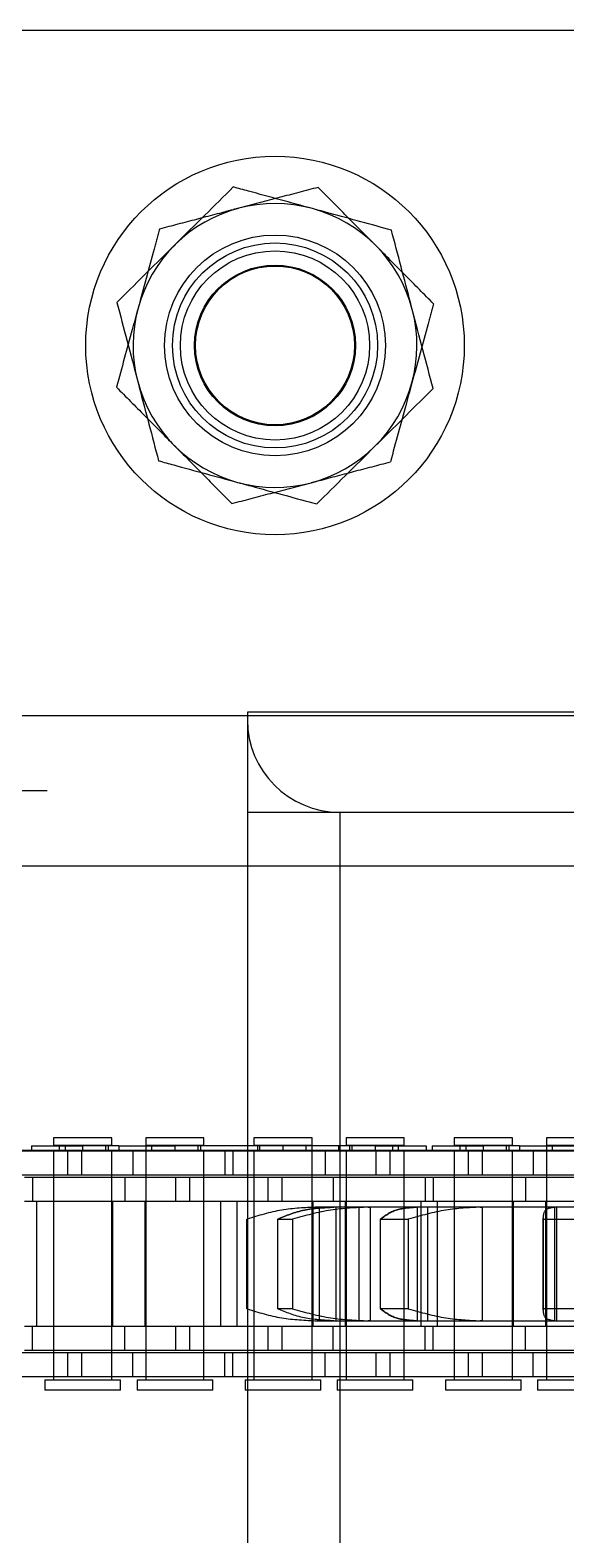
# Model space of a CAD drawing. Header units: metres. Extents: x 0 to 21025, y 0 to 14850.
# Drawn here: x 5706 to 5740, y 9284.2 to 9379.6 of the extents above; entities that cross this region are included whole.
import ezdxf

# ---------------------------------------------------------------- set-up
doc = ezdxf.new("R2010")
doc.units = ezdxf.units.M
doc.header["$LTSCALE"] = 25
doc.linetypes.add('HIDDEN2', pattern=[4.7625, 3.175, -1.5875])
doc.layers.add('SL4', color=4, linetype='Continuous')
doc.layers.add('ST1', color=7, linetype='HIDDEN2')

msp = doc.modelspace()

# ---------------------------------------------------------------- linework, layer by layer
at = {"layer": 'SL4'}
for p, q in [((5701.527, 9379.634), (5801.527, 9379.634)), ((6490.517, 9336.149), (5540.514, 9336.149)), ((5753.674, 9336.384), (5719.777, 9336.384)), ((5719.777, 9336.384), (5719.777, 9336.149)), ((5540.514, 9326.624), (6330.277, 9326.624))]:
    msp.add_line(p, q, dxfattribs=at)
for start, end in [(74.73852, 134.73852), (14.73852, 74.73852), (134.73852, 194.73852), (314.73852, 14.73852), (194.73852, 254.73852), (254.73852, 314.73852)]:
    msp.add_arc((5721.527, 9359.634), 9, start, end, dxfattribs=at)
for points, knots in [([(5718.883, 9369.684), (5718.283, 9369.09), (5717.073, 9367.891), (5715.823, 9366.652), (5715.192, 9366.027)], [0, 0, 0, 0, 0.495458, 1, 1, 1, 1]), ([(5723.896, 9368.316), (5722.532, 9368.688), (5720.835, 9369.151), (5719.203, 9369.597), (5718.883, 9369.684)], [0, 0, 0, 0, 0.803647, 1, 1, 1, 1]), ([(5728.909, 9366.948), (5727.619, 9367.3), (5725.965, 9367.751), (5724.269, 9368.214), (5723.896, 9368.316)], [0, 0, 0, 0, 0.779636, 1, 1, 1, 1]), ([(5730.231, 9361.923), (5730.199, 9362.042), (5729.962, 9362.944), (5729.514, 9364.645), (5729.112, 9366.176), (5728.909, 9366.948)], [0, 0, 0, 0, 0.07009, 0.530784, 1, 1, 1, 1]), ([(5715.192, 9366.027), (5715.104, 9365.94), (5714.442, 9365.283), (5713.193, 9364.045), (5712.068, 9362.931), (5711.501, 9362.369)], [0, 0, 0, 0, 0.07009, 0.530784, 1, 1, 1, 1]), ([(5711.501, 9362.369), (5711.716, 9361.553), (5712.149, 9359.906), (5712.597, 9358.203), (5712.823, 9357.344)], [0, 0, 0, 0, 0.495458, 1, 1, 1, 1]), ([(5731.552, 9356.898), (5731.338, 9357.714), (5730.904, 9359.361), (5730.457, 9361.064), (5730.231, 9361.923)], [0, 0, 0, 0, 0.495458, 1, 1, 1, 1]), ([(5712.823, 9357.344), (5712.854, 9357.225), (5713.091, 9356.323), (5713.539, 9354.622), (5713.942, 9353.091), (5714.145, 9352.319)], [0, 0, 0, 0, 0.07009, 0.5307844, 1, 1, 1, 1]), ([(5727.862, 9353.241), (5727.949, 9353.327), (5728.612, 9353.984), (5729.861, 9355.222), (5730.985, 9356.336), (5731.552, 9356.898)], [0, 0, 0, 0, 0.07009, 0.530784, 1, 1, 1, 1]), ([(5724.171, 9349.583), (5724.77, 9350.177), (5725.98, 9351.376), (5727.23, 9352.615), (5727.862, 9353.241)], [0, 0, 0, 0, 0.495458, 1, 1, 1, 1]), ([(5714.145, 9352.319), (5714.465, 9352.231), (5716.097, 9351.786), (5717.794, 9351.323), (5719.158, 9350.951)], [0, 0, 0, 0, 0.196353, 1, 1, 1, 1]), ([(5719.158, 9350.951), (5719.531, 9350.849), (5721.227, 9350.386), (5722.881, 9349.935), (5724.171, 9349.583)], [0, 0, 0, 0, 0.220364, 1, 1, 1, 1])]:
    msp.add_open_spline(points, degree=3, knots=knots, dxfattribs=at)
at = {"layer": 'ST1'}
for p, q in [((5719.777, 9336.149), (5719.777, 9261.149)), ((6540.514, 9331.386), (5540.514, 9331.386)), ((5719.777, 9330.034), (5725.627, 9330.034)), ((5725.627, 9330.034), (5725.627, 9052.734)), ((5725.627, 9330.034), (5771.077, 9330.034)), ((5540.514, 9326.624), (6330.277, 9326.624)), ((5711.174, 9309.384), (5707.484, 9309.384)), ((5707.484, 9309.384), (5707.484, 9308.91)), ((5711.174, 9308.91), (5711.174, 9309.384)), ((5717.022, 9309.384), (5713.332, 9309.384)), ((5713.332, 9309.384), (5713.332, 9308.91)), ((5717.022, 9308.91), (5717.022, 9309.384)), ((5723.874, 9309.384), (5720.184, 9309.384)), ((5720.184, 9309.384), (5720.184, 9308.91)), ((5723.874, 9308.91), (5723.874, 9309.384)), ((5729.722, 9309.384), (5726.032, 9309.384)), ((5726.032, 9309.384), (5726.032, 9308.91)), ((5729.722, 9308.91), (5729.722, 9309.384)), ((5736.573, 9309.384), (5732.883, 9309.384)), ((5732.883, 9309.384), (5732.883, 9308.91)), ((5736.573, 9308.91), (5736.573, 9309.384)), ((5742.422, 9309.384), (5738.732, 9309.384)), ((5738.732, 9309.384), (5738.732, 9308.91)), ((5708.397, 9308.541), (5699.302, 9308.541)), ((5701.527, 9308.602), (5942.255, 9308.602)), ((5706.098, 9308.873), (5706.098, 9308.541)), ((5706.098, 9308.873), (5709.329, 9308.873)), ((5707.484, 9308.91), (5711.174, 9308.91)), ((5707.484, 9308.541), (5707.484, 9307.021)), ((5707.484, 9308.541), (5707.484, 9294.042)), ((5707.853, 9308.91), (5707.853, 9308.541)), ((5708.222, 9308.873), (5708.222, 9308.541)), ((5709.257, 9308.541), (5708.397, 9308.541)), ((5708.397, 9307.021), (5708.397, 9308.541)), ((5718.352, 9308.541), (5709.257, 9308.541)), ((5709.257, 9308.541), (5709.257, 9307.021)), ((5709.329, 9308.873), (5709.329, 9308.541)), ((5711.625, 9308.873), (5709.329, 9308.873)), ((5710.805, 9308.541), (5710.805, 9308.91)), ((5710.948, 9308.873), (5710.948, 9308.541)), ((5711.174, 9307.021), (5711.174, 9308.541)), ((5711.174, 9294.042), (5711.174, 9308.541)), ((5711.625, 9308.873), (5715.177, 9308.873)), ((5711.625, 9308.873), (5711.625, 9308.541)), ((5712.504, 9308.541), (5712.504, 9307.021)), ((5713.332, 9308.91), (5717.022, 9308.91)), ((5713.332, 9308.873), (5713.332, 9307.021)), ((5713.332, 9308.541), (5713.332, 9294.042)), ((5713.701, 9308.91), (5713.701, 9308.541)), ((5715.177, 9308.873), (5715.177, 9308.541)), ((5727.877, 9308.873), (5715.177, 9308.873)), ((5716.653, 9308.541), (5716.653, 9308.91)), ((5716.796, 9308.873), (5716.796, 9308.541)), ((5717.022, 9307.021), (5717.022, 9308.541)), ((5717.022, 9294.042), (5717.022, 9308.541)), ((5718.352, 9308.541), (5718.352, 9307.021)), ((5724.702, 9308.541), (5718.352, 9308.541)), ((5718.854, 9308.541), (5718.854, 9307.021)), ((5720.184, 9308.91), (5723.874, 9308.91)), ((5720.184, 9308.541), (5720.184, 9307.021)), ((5720.184, 9308.541), (5720.184, 9294.042)), ((5720.409, 9308.873), (5720.409, 9308.541)), ((5720.553, 9308.91), (5720.553, 9308.541)), ((5722.029, 9308.873), (5722.029, 9308.541)), ((5723.505, 9308.541), (5723.505, 9308.91)), ((5723.874, 9307.021), (5723.874, 9308.873)), ((5723.874, 9294.042), (5723.874, 9308.541)), ((5724.702, 9308.541), (5724.702, 9307.021)), ((5733.797, 9308.541), (5724.702, 9308.541)), ((5725.581, 9308.541), (5725.581, 9308.873)), ((5726.032, 9308.91), (5729.722, 9308.91)), ((5726.032, 9308.541), (5726.032, 9307.021)), ((5726.032, 9308.541), (5726.032, 9294.042)), ((5726.258, 9308.873), (5726.258, 9308.541)), ((5726.401, 9308.91), (5726.401, 9308.541)), ((5727.877, 9308.873), (5727.877, 9308.541)), ((5727.877, 9308.873), (5731.107, 9308.873)), ((5727.949, 9307.021), (5727.949, 9308.541)), ((5728.808, 9308.541), (5728.808, 9307.021)), ((5728.984, 9308.873), (5728.984, 9308.541)), ((5729.353, 9308.541), (5729.353, 9308.91)), ((5729.722, 9307.021), (5729.722, 9308.541)), ((5729.722, 9294.042), (5729.722, 9308.541)), ((5731.107, 9308.873), (5731.107, 9308.541)), ((5731.498, 9308.873), (5731.498, 9308.541)), ((5731.498, 9308.873), (5734.728, 9308.873)), ((5732.883, 9308.91), (5736.573, 9308.91)), ((5732.883, 9308.541), (5732.883, 9307.021)), ((5732.883, 9308.541), (5732.883, 9294.042)), ((5733.252, 9308.91), (5733.252, 9308.541)), ((5733.621, 9308.873), (5733.621, 9308.541)), ((5734.657, 9308.541), (5733.797, 9308.541)), ((5733.797, 9307.021), (5733.797, 9308.541)), ((5743.752, 9308.541), (5734.657, 9308.541)), ((5734.657, 9308.541), (5734.657, 9307.021)), ((5734.728, 9308.873), (5734.728, 9308.541)), ((5737.025, 9308.873), (5734.728, 9308.873)), ((5736.204, 9308.541), (5736.204, 9308.91)), ((5736.348, 9308.873), (5736.348, 9308.541)), ((5736.573, 9307.021), (5736.573, 9308.541)), ((5736.573, 9294.042), (5736.573, 9308.541)), ((5737.025, 9308.873), (5740.577, 9308.873)), ((5737.025, 9308.873), (5737.025, 9308.541)), ((5737.903, 9308.541), (5737.903, 9307.021)), ((5738.732, 9308.91), (5742.422, 9308.91)), ((5738.732, 9308.873), (5738.732, 9307.021)), ((5738.732, 9308.541), (5738.732, 9294.042)), ((5739.101, 9308.91), (5739.101, 9308.541)), ((5708.397, 9307.021), (5699.302, 9307.021)), ((5712.002, 9306.869), (5705.652, 9306.869)), ((5706.154, 9306.869), (5706.154, 9305.349)), ((5707.484, 9306.869), (5707.484, 9305.349)), ((5709.257, 9307.021), (5708.397, 9307.021)), ((5718.352, 9307.021), (5709.257, 9307.021)), ((5711.174, 9305.349), (5711.174, 9306.869)), ((5712.002, 9306.869), (5712.002, 9305.349)), ((5721.097, 9306.869), (5712.002, 9306.869)), ((5713.332, 9306.869), (5713.332, 9305.349)), ((5715.249, 9305.349), (5715.249, 9306.869)), ((5716.109, 9306.869), (5716.109, 9305.349)), ((5717.022, 9305.349), (5717.022, 9306.869)), ((5724.702, 9307.021), (5718.352, 9307.021)), ((5720.184, 9306.869), (5720.184, 9305.349)), ((5721.957, 9306.869), (5721.097, 9306.869)), ((5721.097, 9305.349), (5721.097, 9306.869)), ((5731.052, 9306.869), (5721.957, 9306.869)), ((5721.957, 9306.869), (5721.957, 9305.349)), ((5723.874, 9305.349), (5723.874, 9306.869)), ((5733.797, 9307.021), (5724.702, 9307.021)), ((5725.204, 9306.869), (5725.204, 9305.349)), ((5726.032, 9306.869), (5726.032, 9305.349)), ((5729.722, 9305.349), (5729.722, 9306.869)), ((5731.052, 9306.869), (5731.052, 9305.349)), ((5737.402, 9306.869), (5731.052, 9306.869)), ((5731.554, 9306.869), (5731.554, 9305.349)), ((5732.883, 9306.869), (5732.883, 9305.349)), ((5734.657, 9307.021), (5733.797, 9307.021)), ((5743.752, 9307.021), (5734.657, 9307.021)), ((5736.573, 9305.349), (5736.573, 9306.869)), ((5737.402, 9306.869), (5737.402, 9305.349)), ((5746.497, 9306.869), (5737.402, 9306.869)), ((5738.732, 9306.869), (5738.732, 9305.349)), ((5712.002, 9305.349), (5705.652, 9305.349)), ((5706.437, 9297.419), (5706.437, 9305.349)), ((5707.484, 9305.349), (5707.484, 9297.419)), ((5711.174, 9297.419), (5711.174, 9305.349)), ((5711.217, 9305.349), (5711.217, 9297.419)), ((5721.097, 9305.349), (5712.002, 9305.349)), ((5713.289, 9297.419), (5713.289, 9305.349)), ((5713.332, 9305.349), (5713.332, 9297.419)), ((5717.022, 9297.419), (5717.022, 9305.349)), ((5718.069, 9305.349), (5718.069, 9297.419)), ((5719.137, 9297.419), (5719.137, 9305.349)), ((5720.184, 9305.349), (5720.184, 9297.419)), ((5721.957, 9305.349), (5721.097, 9305.349)), ((5731.052, 9305.349), (5721.957, 9305.349)), ((5723.587, 9304.98), (5724.067, 9304.989)), ((5723.874, 9297.419), (5723.874, 9305.349)), ((5723.917, 9305.349), (5723.917, 9297.419)), ((5724.208, 9304.989), (5724.067, 9304.989)), ((5724.334, 9304.989), (5724.208, 9304.989)), ((5724.208, 9304.989), (5724.334, 9304.989)), ((5724.334, 9304.989), (5724.334, 9297.779)), ((5725.264, 9304.989), (5724.334, 9304.989)), ((5727.429, 9304.989), (5725.264, 9304.989)), ((5725.373, 9304.989), (5725.373, 9297.779)), ((5725.989, 9297.419), (5725.989, 9305.349)), ((5726.032, 9305.349), (5726.032, 9297.419)), ((5726.871, 9297.779), (5726.871, 9304.989)), ((5727.557, 9304.989), (5727.429, 9304.989)), ((5727.429, 9304.989), (5727.557, 9304.989)), ((5727.557, 9304.989), (5727.557, 9297.779)), ((5730.471, 9304.989), (5727.557, 9304.989)), ((5729.722, 9297.419), (5729.722, 9305.349)), ((5734.54, 9304.989), (5730.471, 9304.989)), ((5730.549, 9304.989), (5730.549, 9297.779)), ((5730.769, 9305.349), (5730.769, 9297.419)), ((5737.402, 9305.349), (5731.052, 9305.349)), ((5731.218, 9297.779), (5731.218, 9304.989)), ((5731.837, 9297.419), (5731.837, 9305.349)), ((5732.883, 9305.349), (5732.883, 9297.419)), ((5734.655, 9304.989), (5734.54, 9304.989)), ((5734.54, 9304.989), (5734.655, 9304.989)), ((5734.655, 9304.989), (5734.655, 9297.779)), ((5739.2, 9304.989), (5734.655, 9304.989)), ((5736.573, 9297.419), (5736.573, 9305.349)), ((5736.617, 9305.349), (5736.617, 9297.419)), ((5746.497, 9305.349), (5737.402, 9305.349)), ((5738.689, 9297.419), (5738.689, 9305.349)), ((5738.732, 9305.349), (5738.732, 9297.419)), ((5744.682, 9304.989), (5739.2, 9304.989)), ((5739.238, 9304.989), (5739.238, 9297.779)), ((5739.388, 9297.779), (5739.388, 9304.989)), ((5719.734, 9304.227), (5719.758, 9304.227)), ((5719.734, 9298.541), (5719.734, 9304.227)), ((5719.758, 9304.227), (5719.758, 9298.541)), ((5721.696, 9304.227), (5722.634, 9304.227)), ((5721.696, 9298.541), (5721.696, 9304.227)), ((5722.634, 9304.227), (5722.634, 9298.541)), ((5728.215, 9304.227), (5729.978, 9304.227)), ((5728.215, 9298.541), (5728.215, 9304.227)), ((5729.978, 9304.227), (5729.978, 9298.541)), ((5738.526, 9304.284), (5738.526, 9298.483)), ((5738.528, 9304.227), (5740.904, 9304.227)), ((5738.528, 9298.541), (5738.528, 9304.227)), ((5941.291, 9300.665), (5701.527, 9300.665)), ((5719.758, 9298.541), (5719.734, 9298.541)), ((5722.634, 9298.541), (5721.696, 9298.541)), ((5729.978, 9298.541), (5728.215, 9298.541)), ((5740.904, 9298.541), (5738.528, 9298.541)), ((5712.002, 9297.419), (5705.652, 9297.419)), ((5706.154, 9295.899), (5706.154, 9297.419)), ((5707.484, 9297.419), (5707.484, 9295.899)), ((5711.174, 9295.899), (5711.174, 9297.419)), ((5712.002, 9295.899), (5712.002, 9297.419)), ((5721.097, 9297.419), (5712.002, 9297.419)), ((5713.332, 9297.419), (5713.332, 9295.899)), ((5715.249, 9295.899), (5715.249, 9297.419)), ((5716.109, 9297.419), (5716.109, 9295.899)), ((5717.022, 9295.899), (5717.022, 9297.419)), ((5720.184, 9297.419), (5720.184, 9295.899)), ((5721.957, 9297.419), (5721.097, 9297.419)), ((5721.097, 9295.899), (5721.097, 9297.419)), ((5731.052, 9297.419), (5721.957, 9297.419)), ((5721.957, 9297.419), (5721.957, 9295.899)), ((5723.874, 9295.899), (5723.874, 9297.419)), ((5724.067, 9297.779), (5724.208, 9297.779)), ((5724.208, 9297.779), (5724.334, 9297.779)), ((5724.334, 9297.779), (5724.208, 9297.779)), ((5724.334, 9297.779), (5725.264, 9297.779)), ((5725.204, 9295.899), (5725.204, 9297.419)), ((5725.264, 9297.779), (5727.429, 9297.779)), ((5726.032, 9297.419), (5726.032, 9295.899)), ((5727.429, 9297.779), (5727.557, 9297.779)), ((5727.557, 9297.779), (5727.429, 9297.779)), ((5727.557, 9297.779), (5730.471, 9297.779)), ((5729.722, 9295.899), (5729.722, 9297.419)), ((5730.471, 9297.779), (5734.54, 9297.779)), ((5731.052, 9295.899), (5731.052, 9297.419)), ((5737.402, 9297.419), (5731.052, 9297.419)), ((5731.554, 9295.899), (5731.554, 9297.419)), ((5732.883, 9297.419), (5732.883, 9295.899)), ((5734.54, 9297.779), (5734.655, 9297.779)), ((5734.655, 9297.779), (5734.54, 9297.779)), ((5734.655, 9297.779), (5739.2, 9297.779)), ((5736.573, 9295.899), (5736.573, 9297.419)), ((5737.402, 9295.899), (5737.402, 9297.419)), ((5746.497, 9297.419), (5737.402, 9297.419)), ((5738.732, 9297.419), (5738.732, 9295.899)), ((5739.2, 9297.779), (5744.682, 9297.779)), ((5708.397, 9295.747), (5699.302, 9295.747)), ((5712.002, 9295.899), (5705.652, 9295.899)), ((5707.484, 9295.747), (5707.484, 9294.227)), ((5709.257, 9295.747), (5708.397, 9295.747)), ((5708.397, 9294.227), (5708.397, 9295.747)), ((5718.352, 9295.747), (5709.257, 9295.747)), ((5709.257, 9295.747), (5709.257, 9294.227)), ((5711.174, 9294.227), (5711.174, 9295.747)), ((5721.097, 9295.899), (5712.002, 9295.899)), ((5712.504, 9294.227), (5712.504, 9295.747)), ((5713.332, 9295.747), (5713.332, 9294.227)), ((5717.022, 9294.227), (5717.022, 9295.747)), ((5718.352, 9294.227), (5718.352, 9295.747)), ((5724.702, 9295.747), (5718.352, 9295.747)), ((5718.854, 9294.227), (5718.854, 9295.747)), ((5720.184, 9295.747), (5720.184, 9294.227)), ((5721.957, 9295.899), (5721.097, 9295.899)), ((5731.052, 9295.899), (5721.957, 9295.899)), ((5723.874, 9294.227), (5723.874, 9295.747)), ((5724.702, 9294.227), (5724.702, 9295.747)), ((5733.797, 9295.747), (5724.702, 9295.747)), ((5726.032, 9295.747), (5726.032, 9294.227)), ((5727.949, 9294.227), (5727.949, 9295.747)), ((5728.808, 9295.747), (5728.808, 9294.227)), ((5729.722, 9294.227), (5729.722, 9295.747)), ((5737.402, 9295.899), (5731.052, 9295.899)), ((5732.883, 9295.747), (5732.883, 9294.227)), ((5734.657, 9295.747), (5733.797, 9295.747)), ((5733.797, 9294.227), (5733.797, 9295.747)), ((5743.752, 9295.747), (5734.657, 9295.747)), ((5734.657, 9295.747), (5734.657, 9294.227)), ((5736.573, 9294.227), (5736.573, 9295.747)), ((5746.497, 9295.899), (5737.402, 9295.899)), ((5737.903, 9294.227), (5737.903, 9295.747)), ((5738.732, 9295.747), (5738.732, 9294.227)), ((5708.397, 9294.227), (5699.302, 9294.227)), ((5706.93, 9294.042), (5711.727, 9294.042)), ((5706.93, 9294.042), (5706.93, 9293.384)), ((5709.257, 9294.227), (5708.397, 9294.227)), ((5718.352, 9294.227), (5709.257, 9294.227)), ((5711.727, 9293.384), (5711.727, 9294.042)), ((5712.778, 9294.042), (5717.575, 9294.042)), ((5712.778, 9294.042), (5712.778, 9293.384)), ((5717.575, 9293.384), (5717.575, 9294.042)), ((5724.702, 9294.227), (5718.352, 9294.227)), ((5719.63, 9294.042), (5724.427, 9294.042)), ((5719.63, 9294.042), (5719.63, 9293.384)), ((5724.427, 9293.384), (5724.427, 9294.042)), ((5733.797, 9294.227), (5724.702, 9294.227)), ((5725.478, 9294.042), (5730.275, 9294.042)), ((5725.478, 9294.042), (5725.478, 9293.384)), ((5730.275, 9293.384), (5730.275, 9294.042)), ((5732.33, 9294.042), (5737.127, 9294.042)), ((5732.33, 9294.042), (5732.33, 9293.384)), ((5734.657, 9294.227), (5733.797, 9294.227)), ((5743.752, 9294.227), (5734.657, 9294.227)), ((5737.127, 9293.384), (5737.127, 9294.042)), ((5738.178, 9294.042), (5742.975, 9294.042)), ((5738.178, 9294.042), (5738.178, 9293.384)), ((5711.727, 9293.384), (5706.93, 9293.384)), ((5717.575, 9293.384), (5712.778, 9293.384)), ((5724.427, 9293.384), (5719.63, 9293.384)), ((5730.275, 9293.384), (5725.478, 9293.384)), ((5737.127, 9293.384), (5732.33, 9293.384)), ((5742.975, 9293.384), (5738.178, 9293.384))]:
    msp.add_line(p, q, dxfattribs=at)
for radius in [12, 7, 6.5, 6, 5.1, 5.036]:
    msp.add_circle((5721.527, 9359.634), radius, dxfattribs=at)
msp.add_arc((5725.627, 9335.884), 5.85, 180, 270, dxfattribs=at)
for points, knots in [([(5724.262, 9369.659), (5723.446, 9369.445), (5721.799, 9369.011), (5720.096, 9368.563), (5719.237, 9368.337)], [0, 0, 0, 0, 0.495458, 1, 1, 1, 1]), ([(5727.92, 9365.968), (5727.833, 9366.056), (5727.176, 9366.718), (5725.939, 9367.968), (5724.824, 9369.092), (5724.262, 9369.659)], [0, 0, 0, 0, 0.07009, 0.530784, 1, 1, 1, 1]), ([(5719.237, 9368.337), (5719.118, 9368.306), (5718.216, 9368.069), (5716.515, 9367.621), (5714.984, 9367.219), (5714.212, 9367.016)], [0, 0, 0, 0, 0.07009, 0.530784, 1, 1, 1, 1]), ([(5714.212, 9367.016), (5714.097, 9366.595), (5713.651, 9364.961), (5713.188, 9363.263), (5712.844, 9362.003)], [0, 0, 0, 0, 0.257551, 1, 1, 1, 1]), ([(5731.577, 9362.277), (5730.983, 9362.877), (5729.784, 9364.087), (5728.545, 9365.337), (5727.92, 9365.968)], [0, 0, 0, 0, 0.495458, 1, 1, 1, 1]), ([(5712.844, 9362.003), (5712.72, 9361.547), (5712.257, 9359.85), (5711.806, 9358.198), (5711.476, 9356.99)], [0, 0, 0, 0, 0.268634, 1, 1, 1, 1]), ([(5731.577, 9362.277), (5731.462, 9361.857), (5731.016, 9360.223), (5730.553, 9358.525), (5730.209, 9357.265)], [0, 0, 0, 0, 0.257551, 1, 1, 1, 1]), ([(5711.476, 9356.99), (5712.07, 9356.39), (5713.269, 9355.18), (5714.508, 9353.93), (5715.134, 9353.299)], [0, 0, 0, 0, 0.495458, 1, 1, 1, 1]), ([(5730.209, 9357.265), (5730.085, 9356.809), (5729.622, 9355.112), (5729.171, 9353.46), (5728.842, 9352.252)], [0, 0, 0, 0, 0.268634, 1, 1, 1, 1]), ([(5715.134, 9353.299), (5715.22, 9353.211), (5715.877, 9352.549), (5717.115, 9351.3), (5718.229, 9350.175), (5718.791, 9349.608)], [0, 0, 0, 0, 0.07009, 0.530784, 1, 1, 1, 1]), ([(5723.816, 9350.93), (5723.935, 9350.961), (5724.837, 9351.198), (5726.538, 9351.646), (5728.069, 9352.048), (5728.842, 9352.252)], [0, 0, 0, 0, 0.07009, 0.530784, 1, 1, 1, 1]), ([(5718.791, 9349.608), (5719.607, 9349.822), (5721.254, 9350.256), (5722.957, 9350.704), (5723.816, 9350.93)], [0, 0, 0, 0, 0.495458, 1, 1, 1, 1]), ([(5724.208, 9304.989), (5723.442, 9304.953), (5721.861, 9304.88), (5720.473, 9304.449), (5719.758, 9304.227)], [0, 0, 0, 0, 0.484725, 1, 1, 1, 1]), ([(5721.696, 9304.227), (5722.234, 9304.449), (5723.279, 9304.88), (5724.616, 9304.953), (5725.264, 9304.989)], [0, 0, 0, 0, 0.515264, 1, 1, 1, 1]), ([(5725.264, 9304.989), (5724.616, 9304.953), (5723.279, 9304.88), (5722.234, 9304.449), (5721.696, 9304.227)], [0, 0, 0, 0, 0.484736, 1, 1, 1, 1]), ([(5727.429, 9304.989), (5726.638, 9304.953), (5725.005, 9304.88), (5723.44, 9304.449), (5722.634, 9304.227)], [0, 0, 0, 0, 0.484722, 1, 1, 1, 1]), ([(5728.215, 9304.227), (5728.511, 9304.449), (5729.086, 9304.88), (5730.019, 9304.953), (5730.471, 9304.989)], [0, 0, 0, 0, 0.515263, 1, 1, 1, 1]), ([(5730.471, 9304.989), (5730.019, 9304.953), (5729.086, 9304.88), (5728.511, 9304.449), (5728.215, 9304.227)], [0, 0, 0, 0, 0.484737, 1, 1, 1, 1]), ([(5734.54, 9304.989), (5733.818, 9304.953), (5732.33, 9304.88), (5730.778, 9304.449), (5729.978, 9304.227)], [0, 0, 0, 0, 0.484736, 1, 1, 1, 1]), ([(5738.528, 9304.227), (5738.547, 9304.449), (5738.582, 9304.88), (5738.998, 9304.953), (5739.2, 9304.989)], [0, 0, 0, 0, 0.51526, 1, 1, 1, 1]), ([(5719.758, 9298.541), (5720.473, 9298.318), (5721.861, 9297.887), (5723.442, 9297.814), (5724.208, 9297.779)], [0, 0, 0, 0, 0.515254, 1, 1, 1, 1]), ([(5725.264, 9297.779), (5724.616, 9297.814), (5723.279, 9297.887), (5722.234, 9298.318), (5721.696, 9298.541)], [0, 0, 0, 0, 0.484736, 1, 1, 1, 1]), ([(5722.634, 9298.541), (5723.44, 9298.318), (5725.005, 9297.887), (5726.638, 9297.814), (5727.429, 9297.779)], [0, 0, 0, 0, 0.515256, 1, 1, 1, 1]), ([(5730.471, 9297.779), (5730.019, 9297.814), (5729.086, 9297.887), (5728.511, 9298.318), (5728.215, 9298.541)], [0, 0, 0, 0, 0.484737, 1, 1, 1, 1]), ([(5728.215, 9298.541), (5728.511, 9298.318), (5729.086, 9297.887), (5730.019, 9297.814), (5730.471, 9297.779)], [0, 0, 0, 0, 0.515263, 1, 1, 1, 1]), ([(5729.978, 9298.541), (5730.778, 9298.318), (5732.33, 9297.887), (5733.818, 9297.814), (5734.54, 9297.779)], [0, 0, 0, 0, 0.515264, 1, 1, 1, 1]), ([(5739.2, 9297.779), (5738.998, 9297.814), (5738.582, 9297.887), (5738.547, 9298.318), (5738.528, 9298.541)], [0, 0, 0, 0, 0.484735, 1, 1, 1, 1])]:
    msp.add_open_spline(points, degree=3, knots=knots, dxfattribs=at)

doc.saveas('drawing.dxf')
